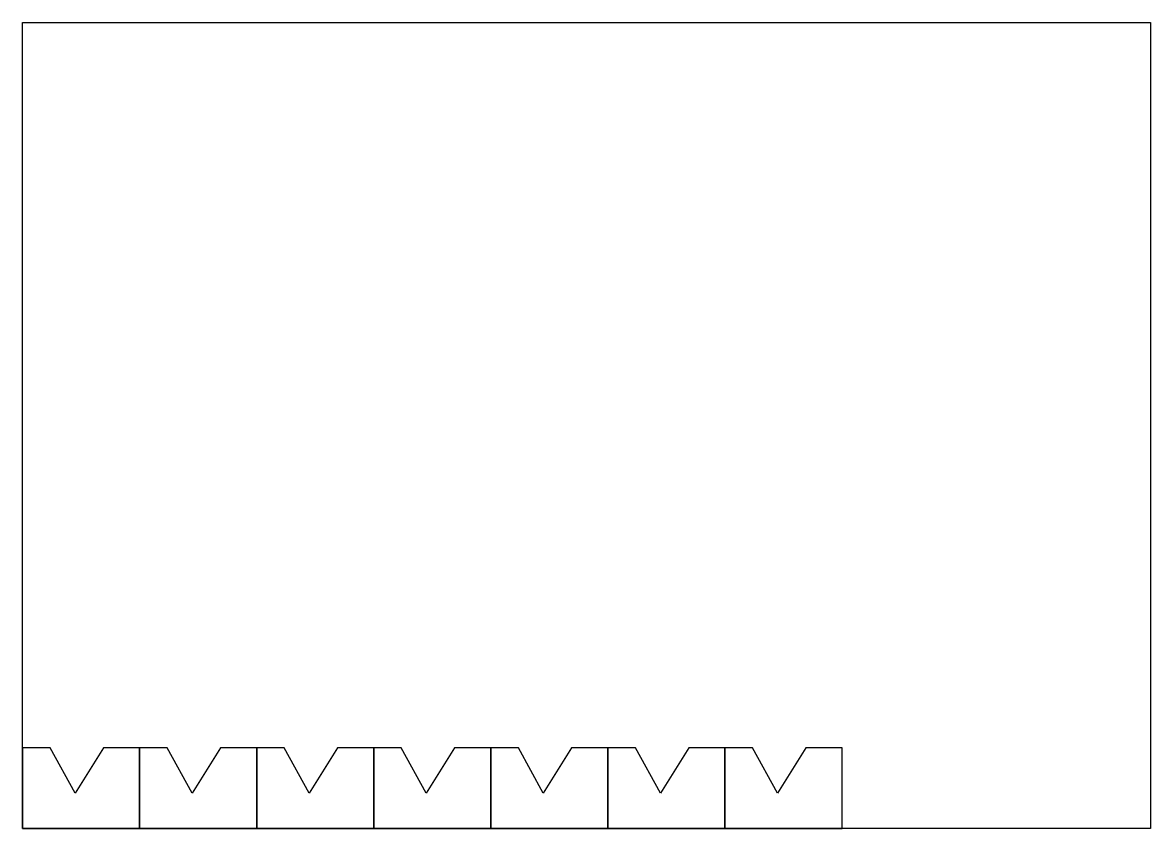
# Model space of a CAD drawing. Header units: metres. Extents: x 0 to 700, y 0 to 500.
import ezdxf

# ---------------------------------------------------------------- set-up
doc = ezdxf.new("R2010")
doc.units = ezdxf.units.M

msp = doc.modelspace()

# ---------------------------------------------------------------- linework, layer by layer
for points in [[(0, 0), (0, 500), (700, 500), (700, 0), (0, 0)], [(0, 49.96), (0, 0), (72.66, 0), (72.66, 49.96), (50.14, 49.96), (32.56, 21.96), (17.08, 49.96), (0, 49.96)], [(72.66, 49.96), (72.66, 0), (145.31, 0), (145.31, 49.96), (122.79, 49.96), (105.22, 21.96), (89.73, 49.96), (72.66, 49.96)], [(145.31, 49.96), (145.31, 0), (217.97, 0), (217.97, 49.96), (195.45, 49.96), (177.88, 21.96), (162.39, 49.96), (145.31, 49.96)], [(217.97, 49.96), (217.97, 0), (290.63, 0), (290.63, 49.96), (268.11, 49.96), (250.53, 21.96), (235.05, 49.96), (217.97, 49.96)], [(290.63, 49.96), (290.63, 0), (363.28, 0), (363.28, 49.96), (340.76, 49.96), (323.19, 21.96), (307.7, 49.96), (290.63, 49.96)], [(363.28, 49.96), (363.28, 0), (435.94, 0), (435.94, 49.96), (413.42, 49.96), (395.84, 21.96), (380.36, 49.96), (363.28, 49.96)], [(435.94, 49.96), (435.94, 0), (508.59, 0), (508.59, 49.96), (486.07, 49.96), (468.5, 21.96), (453.02, 49.96), (435.94, 49.96)]]:
    msp.add_lwpolyline(points, close=True)

doc.saveas('drawing.dxf')
